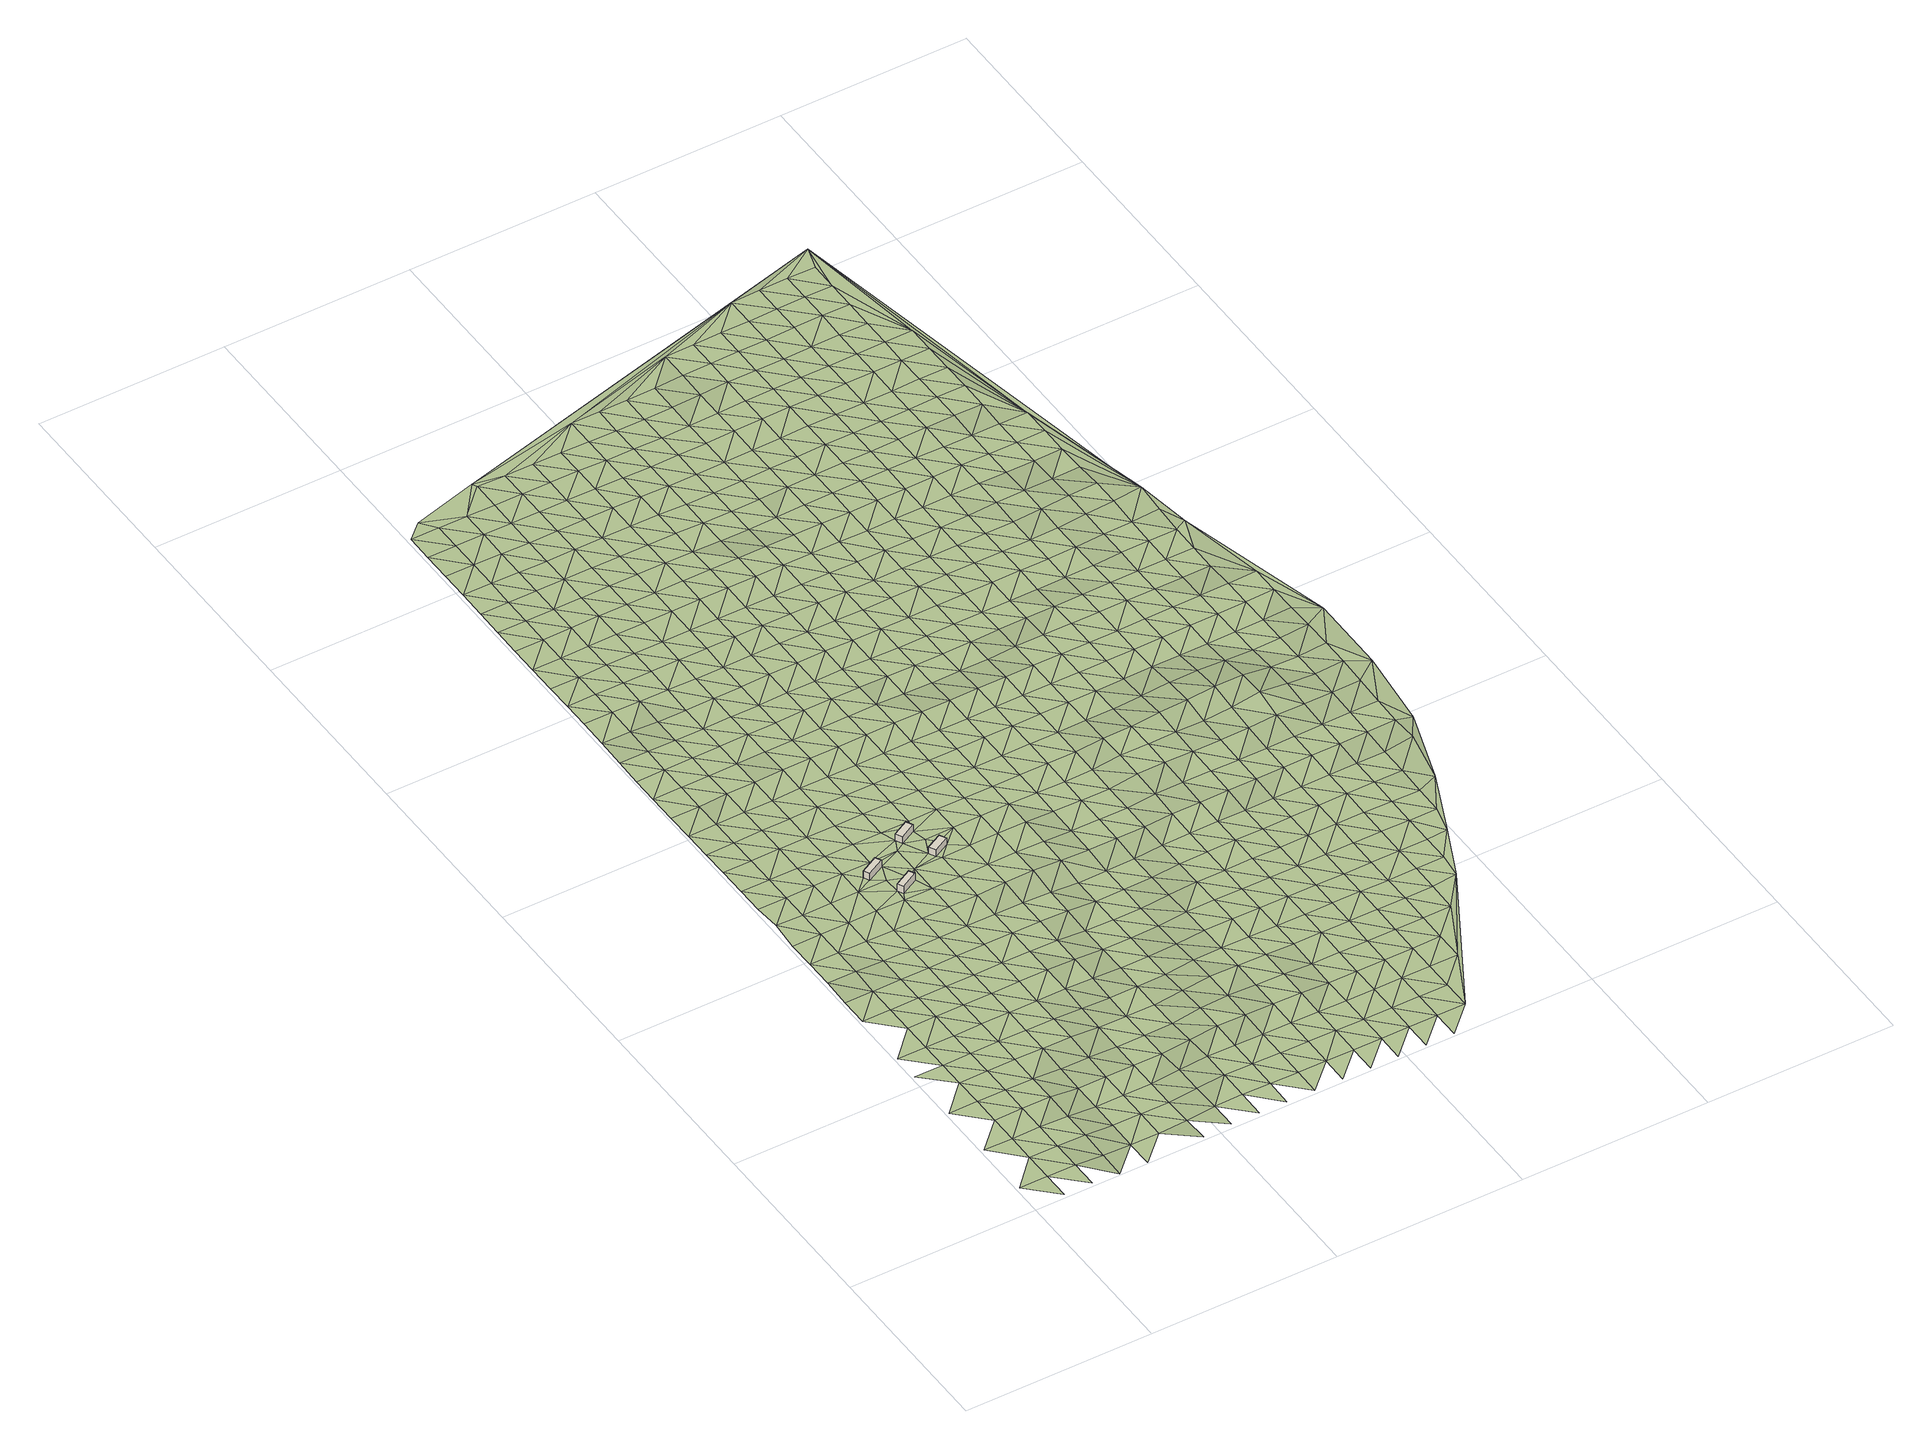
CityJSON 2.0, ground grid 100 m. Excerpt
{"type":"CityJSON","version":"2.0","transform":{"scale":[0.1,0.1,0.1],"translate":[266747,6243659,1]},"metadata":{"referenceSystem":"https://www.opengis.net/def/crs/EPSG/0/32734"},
"CityObjects":{
"building1":{"type":"Building","attributes":{"building":"transportation","building:levels":1,"amenity":"shelter","building_height":4.1,"roof_height":8.01,"ground_height":3.91,"plus_code":"4FRW3FJH+526"},"geometry":[{"type":"Solid","lod":"1","boundaries":[[[[0,1,2,3]],[[1,4,5,2]],[[4,6,7,5]],[[6,0,3,7]],[[3,2,5,7]],[[6,4,1,0]]]]}]},
"building2":{"type":"Building","attributes":{"building":"transportation","building:levels":1,"amenity":"shelter","building_height":4.1,"roof_height":7.97,"ground_height":3.87,"plus_code":"4FRW3FJH+424"},"geometry":[{"type":"Solid","lod":"1","boundaries":[[[[8,9,10,11]],[[9,12,13,10]],[[12,14,15,13]],[[14,8,11,15]],[[11,10,13,15]],[[14,12,9,8]]]]}]},
"building3":{"type":"Building","attributes":{"building":"transportation","building:levels":1,"amenity":"shelter","building_height":4.1,"roof_height":8.02,"ground_height":3.92,"plus_code":"4FRW3FJH+643"},"geometry":[{"type":"Solid","lod":"1","boundaries":[[[[16,17,18,19]],[[17,20,21,18]],[[20,22,23,21]],[[22,16,19,23]],[[19,18,21,23]],[[22,20,17,16]]]]}]},
"building4":{"type":"Building","attributes":{"building":"transportation","building:levels":1,"amenity":"shelter","building_height":4.1,"roof_height":7.88,"ground_height":3.78,"plus_code":"4FRW3FJH+44X"},"geometry":[{"type":"Solid","lod":"1","boundaries":[[[[24,25,26,27]],[[25,28,29,26]],[[28,30,31,29]],[[30,24,27,31]],[[27,26,29,31]],[[30,28,25,24]]]]}]},
"terrain1":{"type":"TINRelief","geometry":[{"type":"CompositeSurface","lod":"1","boundaries":[[[32,33,34]],[[32,34,35]],[[36,35,37]],[[38,36,37]],[[34,39,35]],[[34,40,39]],[[35,41,37]],[[38,42,43]],[[41,35,39]],[[43,42,44]],[[45,38,37]],[[37,41,46]],[[38,45,42]],[[45,37,46]],[[44,47,48]],[[41,39,49]],[[49,39,50]],[[44,42,51]],[[47,52,53]],[[54,46,41]],[[45,51,42]],[[53,52,55]],[[41,49,54]],[[56,47,44]],[[51,56,44]],[[45,46,57]],[[54,58,46]],[[49,50,59]],[[60,52,47]],[[61,62,63]],[[62,55,64]],[[57,51,45]],[[57,46,58]],[[56,60,47]],[[49,59,54]],[[65,61,63]],[[62,64,63]],[[52,66,55]],[[56,51,67]],[[60,68,52]],[[69,65,70]],[[58,54,71]],[[67,51,57]],[[66,64,55]],[[52,68,66]],[[63,70,65]],[[71,54,59]],[[72,60,56]],[[56,67,72]],[[69,73,74]],[[64,75,63]],[[57,58,76]],[[70,77,69]],[[58,71,78]],[[68,60,79]],[[80,59,81]],[[64,66,75]],[[76,67,57]],[[69,77,73]],[[76,58,78]],[[79,60,72]],[[74,73,82]],[[83,70,63]],[[84,66,68]],[[71,59,85]],[[83,63,75]],[[68,79,84]],[[86,77,70]],[[85,78,71]],[[72,67,87]],[[85,59,80]],[[67,76,88]],[[89,90,82]],[[73,91,82]],[[75,66,92]],[[83,86,70]],[[89,93,90]],[[87,79,72]],[[92,66,84]],[[87,67,88]],[[91,89,82]],[[73,77,94]],[[95,83,75]],[[76,78,96]],[[86,97,77]],[[78,85,98]],[[99,93,100]],[[95,75,92]],[[84,79,101]],[[73,94,91]],[[88,76,96]],[[100,93,89]],[[77,97,94]],[[96,78,98]],[[79,87,102]],[[85,80,103]],[[86,83,104]],[[92,84,101]],[[105,106,99]],[[80,107,103]],[[101,79,102]],[[83,95,104]],[[88,108,87]],[[99,100,105]],[[97,86,109]],[[89,91,110]],[[111,98,85]],[[108,88,96]],[[112,91,94]],[[113,106,114]],[[95,92,115]],[[104,109,86]],[[85,103,111]],[[110,100,89]],[[102,87,116]],[[114,106,105]],[[101,115,92]],[[112,110,91]],[[116,87,108]],[[97,117,94]],[[95,118,104]],[[119,96,98]],[[109,120,97]],[[111,121,98]],[[113,122,123]],[[102,124,101]],[[114,125,113]],[[115,118,95]],[[105,100,126]],[[96,119,108]],[[100,110,127]],[[97,120,117]],[[119,98,121]],[[124,102,116]],[[128,111,103]],[[129,123,122]],[[130,109,104]],[[131,112,94]],[[113,125,122]],[[115,101,132]],[[126,114,105]],[[126,100,127]],[[128,103,133]],[[130,104,118]],[[132,101,124]],[[131,94,117]],[[134,120,109]],[[110,112,135]],[[111,136,121]],[[116,108,137]],[[108,119,138]],[[125,114,139]],[[140,129,141]],[[118,115,142]],[[136,111,128]],[[130,134,109]],[[122,143,129]],[[127,110,135]],[[124,116,137]],[[139,114,126]],[[142,115,132]],[[135,112,131]],[[108,138,137]],[[144,140,141]],[[129,143,141]],[[117,120,145]],[[118,146,130]],[[119,121,147]],[[134,148,120]],[[121,136,149]],[[127,150,126]],[[122,125,151]],[[132,124,152]],[[139,153,125]],[[118,142,146]],[[154,144,155]],[[147,138,119]],[[150,127,135]],[[120,148,145]],[[147,121,149]],[[137,152,124]],[[131,117,8]],[[122,151,143]],[[156,134,130]],[[141,155,144]],[[125,153,151]],[[135,131,0]],[[157,139,126]],[[136,128,158]],[[128,159,160]],[[156,130,146]],[[117,145,8]],[[132,161,142]],[[0,131,162]],[[138,163,137]],[[157,126,150]],[[152,164,132]],[[154,165,166]],[[148,134,167]],[[141,143,168]],[[158,149,136]],[[155,169,154]],[[170,162,131]],[[128,160,158]],[[138,147,163]],[[131,8,170]],[[139,171,153]],[[146,142,161]],[[132,164,161]],[[167,134,156]],[[151,168,143]],[[165,172,166]],[[150,135,173]],[[135,0,173]],[[174,152,137]],[[154,169,165]],[[171,139,157]],[[8,145,9]],[[175,155,141]],[[148,176,145]],[[174,137,163]],[[147,149,177]],[[168,175,141]],[[148,167,176]],[[149,158,178]],[[170,179,162]],[[157,150,180]],[[153,181,151]],[[182,164,152]],[[156,146,183]],[[153,171,184]],[[161,185,146]],[[173,0,186]],[[9,145,187]],[[188,172,189]],[[190,169,155]],[[163,147,177]],[[170,8,191]],[[172,165,192]],[[173,180,150]],[[177,149,178]],[[174,182,152]],[[160,193,158]],[[181,168,151]],[[183,167,156]],[[175,190,155]],[[153,184,181]],[[187,145,176]],[[183,146,185]],[[189,194,188]],[[179,170,191]],[[172,192,189]],[[160,195,193]],[[196,9,187]],[[171,157,197]],[[161,164,198]],[[163,199,174]],[[182,200,164]],[[180,201,157]],[[202,165,169]],[[175,168,203]],[[204,178,158]],[[190,205,169]],[[199,163,177]],[[197,184,171]],[[176,167,206]],[[161,198,185]],[[173,186,207]],[[179,191,208]],[[164,200,198]],[[157,201,197]],[[167,183,209]],[[158,193,204]],[[203,168,181]],[[207,186,179]],[[210,194,211]],[[192,165,202]],[[191,196,208]],[[194,189,212]],[[169,205,202]],[[196,187,208]],[[213,190,175]],[[206,187,176]],[[16,180,173]],[[182,174,214]],[[209,206,167]],[[174,199,215]],[[179,208,207]],[[210,211,216]],[[183,185,217]],[[177,178,218]],[[194,212,211]],[[175,203,213]],[[204,219,178]],[[192,220,189]],[[221,201,180]],[[184,222,181]],[[182,214,200]],[[184,197,223]],[[217,185,198]],[[16,173,207]],[[174,215,214]],[[205,190,224]],[[208,187,225]],[[199,177,218]],[[202,220,192]],[[218,178,219]],[[216,226,227]],[[204,193,228]],[[222,203,181]],[[229,209,183]],[[224,190,213]],[[184,223,222]],[[221,180,16]],[[187,206,225]],[[212,189,230]],[[197,201,231]],[[216,211,226]],[[228,193,232]],[[217,229,183]],[[208,24,207]],[[202,205,233]],[[200,234,198]],[[199,235,215]],[[220,230,189]],[[231,201,221]],[[200,214,236]],[[227,237,238]],[[17,16,207]],[[205,224,233]],[[235,199,218]],[[208,225,239]],[[24,208,25]],[[17,207,24]],[[240,223,197]],[[213,203,241]],[[206,209,242]],[[217,198,234]],[[204,243,219]],[[208,239,25]],[[237,227,226]],[[200,236,234]],[[229,244,209]],[[204,228,245]],[[203,222,246]],[[211,212,247]],[[220,202,248]],[[215,249,214]],[[230,250,212]],[[240,197,231]],[[22,221,16]],[[241,224,213]],[[225,206,242]],[[248,202,233]],[[242,209,244]],[[241,203,246]],[[204,245,243]],[[215,235,249]],[[238,251,252]],[[211,247,226]],[[218,219,253]],[[17,24,254]],[[238,237,255]],[[212,250,247]],[[256,230,220]],[[231,221,257]],[[223,258,222]],[[228,232,259]],[[214,260,236]],[[261,229,217]],[[262,223,240]],[[217,234,263]],[[20,17,254]],[[251,264,252]],[[265,239,225]],[[235,218,253]],[[238,255,251]],[[221,22,257]],[[220,248,256]],[[28,25,239]],[[253,219,243]],[[260,214,249]],[[237,226,266]],[[254,24,267]],[[233,224,268]],[[245,228,259]],[[229,261,244]],[[246,222,258]],[[224,241,269]],[[223,262,258]],[[265,225,242]],[[217,263,261]],[[250,230,270]],[[234,236,271]],[[240,231,272]],[[266,226,247]],[[22,20,257]],[[264,273,274]],[[268,248,233]],[[235,275,249]],[[270,230,256]],[[268,224,269]],[[257,272,231]],[[236,260,271]],[[255,237,276]],[[28,239,277]],[[246,278,241]],[[243,245,279]],[[273,264,251]],[[275,235,253]],[[239,265,277]],[[262,240,280]],[[281,242,244]],[[263,234,282]],[[20,254,283]],[[276,237,266]],[[244,261,284]],[[245,259,279]],[[278,246,258]],[[254,267,283]],[[247,250,285]],[[260,249,286]],[[270,287,250]],[[272,280,240]],[[271,282,234]],[[283,267,28]],[[256,248,288]],[[269,241,289]],[[242,281,265]],[[257,20,290]],[[273,291,274]],[[248,268,292]],[[293,274,291]],[[281,244,284]],[[286,249,275]],[[251,255,294]],[[247,285,266]],[[253,243,295]],[[255,276,296]],[[250,287,285]],[[283,28,277]],[[289,241,278]],[[243,279,297]],[[288,270,256]],[[272,257,290]],[[258,262,298]],[[299,259,300]],[[260,301,271]],[[261,263,302]],[[288,248,292]],[[262,280,303]],[[282,304,263]],[[290,20,283]],[[269,305,268]],[[275,253,295]],[[255,296,294]],[[295,243,297]],[[301,260,286]],[[306,273,251]],[[258,298,278]],[[302,284,261]],[[307,277,265]],[[305,269,289]],[[262,303,298]],[[265,281,308]],[[263,304,302]],[[287,270,309]],[[310,276,266]],[[282,271,311]],[[280,272,312]],[[279,259,313]],[[266,285,314]],[[273,306,291]],[[292,268,315]],[[309,270,288]],[[306,251,294]],[[312,272,290]],[[311,271,301]],[[265,308,307]],[[296,276,310]],[[293,291,316]],[[283,277,317]],[[313,297,279]],[[318,286,275]],[[266,314,310]],[[315,268,305]],[[313,259,299]],[[295,319,275]],[[287,320,285]],[[303,280,321]],[[322,289,278]],[[281,284,323]],[[304,282,324]],[[284,302,325]],[[278,298,326]],[[292,327,288]],[[290,283,317]],[[301,286,318]],[[287,309,320]],[[321,280,312]],[[324,282,311]],[[317,277,307]],[[275,319,318]],[[294,296,328]],[[289,322,305]],[[323,308,281]],[[316,291,306]],[[292,315,327]],[[323,284,325]],[[278,326,322]],[[285,329,314]],[[304,330,302]],[[331,295,297]],[[296,310,328]],[[297,313,332]],[[309,288,333]],[[312,290,334]],[[303,335,298]],[[336,299,337]],[[311,301,338]],[[329,285,320]],[[303,321,339]],[[330,304,324]],[[294,340,306]],[[295,331,319]],[[333,288,327]],[[317,334,290]],[[331,297,332]],[[318,338,301]],[[314,341,310]],[[342,315,305]],[[313,299,336]],[[335,326,298]],[[325,302,343]],[[344,307,308]],[[340,294,328]],[[305,322,345]],[[303,339,335]],[[308,323,346]],[[316,347,293]],[[348,324,311]],[[321,312,349]],[[314,329,341]],[[343,302,330]],[[320,309,350]],[[351,316,306]],[[315,342,327]],[[319,352,318]],[[309,333,353]],[[305,345,342]],[[312,334,349]],[[348,311,338]],[[308,346,344]],[[325,354,323]],[[355,317,307]],[[356,332,313]],[[351,306,340]],[[319,331,352]],[[328,310,357]],[[329,320,350]],[[339,321,358]],[[322,326,359]],[[330,324,360]],[[350,309,353]],[[310,341,361]],[[354,325,343]],[[313,336,356]],[[326,335,362]],[[317,355,334]],[[338,318,363]],[[349,358,321]],[[360,324,348]],[[355,307,344]],[[340,328,357]],[[333,327,364]],[[359,345,322]],[[346,323,365]],[[357,310,361]],[[366,316,351]],[[327,342,367]],[[326,362,359]],[[363,318,352]],[[329,368,341]],[[369,343,330]],[[331,332,370]],[[365,323,354]],[[356,371,332]],[[353,333,364]],[[372,349,334]],[[339,373,335]],[[336,374,375]],[[376,316,366]],[[350,368,329]],[[327,367,364]],[[358,377,339]],[[330,360,369]],[[351,340,378]],[[348,338,379]],[[347,316,376]],[[331,370,352]],[[346,380,344]],[[355,372,334]],[[370,332,371]],[[363,381,338]],[[361,341,382]],[[342,345,383]],[[375,356,336]],[[362,335,373]],[[354,343,384]],[[357,378,340]],[[345,359,385]],[[339,377,373]],[[346,365,380]],[[379,360,348]],[[386,358,349]],[[368,382,341]],[[379,338,381]],[[384,343,369]],[[387,350,353]],[[383,367,342]],[[388,363,352]],[[344,389,355]],[[364,390,353]],[[345,385,383]],[[372,386,349]],[[361,391,357]],[[366,351,392]],[[362,393,359]],[[378,394,351]],[[388,352,370]],[[389,344,380]],[[350,387,368]],[[395,377,358]],[[365,354,396]],[[371,356,397]],[[387,353,390]],[[382,391,361]],[[384,398,354]],[[356,375,399]],[[373,393,362]],[[392,376,366]],[[400,372,355]],[[369,360,401]],[[363,402,381]],[[351,394,392]],[[360,379,403]],[[386,395,358]],[[378,357,404]],[[405,364,367]],[[385,359,406]],[[380,365,396]],[[367,383,407]],[[396,354,398]],[[400,355,389]],[[356,399,397]],[[402,363,388]],[[376,408,347]],[[401,384,369]],[[409,370,371]],[[391,404,357]],[[393,406,359]],[[401,360,403]],[[364,405,390]],[[382,368,410]],[[372,411,386]],[[373,377,412]],[[375,413,414]],[[368,387,415]],[[367,407,405]],[[395,416,377]],[[394,378,417]],[[379,381,418]],[[370,409,388]],[[376,392,408]],[[411,372,400]],[[409,371,397]],[[381,402,419]],[[391,382,410]],[[383,385,420]],[[399,375,414]],[[373,412,393]],[[398,384,421]],[[389,380,422]],[[404,417,378]],[[368,415,410]],[[406,423,385]],[[377,416,412]],[[396,424,380]],[[403,379,418]],[[418,381,419]],[[421,384,401]],[[387,390,425]],[[407,383,420]],[[394,426,392]],[[427,395,386]],[[389,422,400]],[[390,405,428]],[[385,423,420]],[[386,411,429]],[[380,424,422]],[[404,391,430]],[[402,388,431]],[[417,426,394]],[[388,409,432]],[[425,415,387]],[[395,427,416]],[[433,406,393]],[[434,396,398]],[[403,435,401]],[[397,399,436]],[[425,390,428]],[[410,430,391]],[[386,429,427]],[[421,437,398]],[[414,438,399]],[[393,412,439]],[[408,392,440]],[[407,441,405]],[[431,419,402]],[[435,403,418]],[[388,432,431]],[[411,400,442]],[[406,433,423]],[[396,434,424]],[[426,440,392]],[[441,407,420]],[[434,398,437]],[[400,422,443]],[[393,439,433]],[[399,438,436]],[[417,404,444]],[[415,445,410]],[[446,421,401]],[[409,397,447]],[[430,448,404]],[[428,405,449]],[[442,429,411]],[[416,450,412]],[[451,414,452]],[[415,425,445]],[[400,443,442]],[[416,427,453]],[[446,401,435]],[[417,444,426]],[[418,419,454]],[[424,455,422]],[[447,432,409]],[[440,456,408]],[[404,448,444]],[[449,405,441]],[[447,397,436]],[[419,431,457]],[[458,430,410]],[[459,420,423]],[[414,451,438]],[[421,460,437]],[[450,439,412]],[[423,433,461]],[[416,453,450]],[[424,434,455]],[[435,418,454]],[[347,408,462]],[[458,410,445]],[[454,419,457]],[[460,421,446]],[[425,428,463]],[[420,459,441]],[[427,429,464]],[[422,465,443]],[[432,466,431]],[[428,449,467]],[[423,461,459]],[[429,442,468]],[[469,448,430]],[[470,440,426]],[[471,436,438]],[[426,444,472]],[[432,447,466]],[[465,422,455]],[[445,425,463]],[[464,453,427]],[[434,437,473]],[[433,439,474]],[[446,435,475]],[[463,428,467]],[[458,469,430]],[[429,468,464]],[[437,460,476]],[[438,451,471]],[[439,450,477]],[[440,470,456]],[[478,457,431]],[[426,472,470]],[[454,475,435]],[[449,441,479]],[[442,443,480]],[[474,461,433]],[[434,473,455]],[[441,459,481]],[[473,437,476]],[[443,465,482]],[[439,477,474]],[[466,478,431]],[[448,483,444]],[[445,484,458]],[[447,436,485]],[[469,486,448]],[[471,487,436]],[[456,462,408]],[[467,449,479]],[[468,442,480]],[[450,453,488]],[[457,489,454]],[[460,446,490]],[[484,445,463]],[[441,481,479]],[[443,482,480]],[[453,464,491]],[[475,492,446]],[[483,472,444]],[[465,455,493]],[[466,447,485]],[[456,470,494]],[[448,486,483]],[[485,436,487]],[[478,489,457]],[[459,461,495]],[[477,450,488]],[[490,476,460]],[[461,474,496]],[[453,491,488]],[[493,455,473]],[[446,492,490]],[[469,458,497]],[[498,475,454]],[[468,499,464]],[[458,484,500]],[[463,467,501]],[[495,481,459]],[[502,471,451]],[[482,465,503]],[[466,504,478]],[[479,505,467]],[[461,496,495]],[[480,499,468]],[[489,498,454]],[[469,497,486]],[[470,472,506]],[[477,507,474]],[[458,500,497]],[[472,483,508]],[[504,466,485]],[[503,465,493]],[[484,463,501]],[[491,464,509]],[[510,473,476]],[[511,492,475]],[[471,502,487]],[[501,467,505]],[[476,490,512]],[[507,477,488]],[[456,494,462]],[[506,494,470]],[[472,508,506]],[[499,509,464]],[[498,511,475]],[[513,479,481]],[[514,480,482]],[[496,474,515]],[[473,510,493]],[[489,478,516]],[[481,495,517]],[[510,476,512]],[[482,503,518]],[[478,504,519]],[[483,486,520]],[[484,521,500]],[[490,492,522]],[[485,487,523]],[[486,497,524]],[[515,474,507]],[[479,513,505]],[[480,514,499]],[[491,525,488]],[[498,489,516]],[[521,484,501]],[[481,517,513]],[[482,518,514]],[[509,526,491]],[[511,522,492]],[[478,519,516]],[[508,483,520]],[[496,527,495]],[[504,485,523]],[[494,506,528]],[[486,524,520]],[[523,487,502]],[[500,529,497]],[[507,488,525]],[[530,512,490]],[[503,493,531]],[[527,496,515]],[[491,526,525]],[[493,510,532]],[[501,505,533]],[[511,498,534]],[[494,528,462]],[[500,521,529]],[[522,530,490]],[[508,535,506]],[[517,495,536]],[[537,509,499]],[[518,503,531]],[[504,538,519]],[[505,513,533]],[[499,514,539]],[[516,534,498]],[[493,532,531]],[[497,540,524]],[[536,495,527]],[[535,508,520]],[[538,504,523]],[[541,521,501]],[[509,537,526]],[[515,507,542]],[[510,512,543]],[[540,497,529]],[[499,539,537]],[[530,544,512]],[[525,545,507]],[[528,506,546]],[[517,547,513]],[[522,511,548]],[[516,519,549]],[[533,541,501]],[[534,550,511]],[[451,551,502]],[[520,524,552]],[[514,518,553]],[[527,515,542]],[[543,532,510]],[[546,506,535]],[[547,517,536]],[[512,544,543]],[[507,545,542]],[[531,554,518]],[[538,549,519]],[[529,521,555]],[[522,548,530]],[[524,540,552]],[[511,550,548]],[[462,528,556]],[[557,533,513]],[[553,539,514]],[[525,526,558]],[[559,534,516]],[[523,502,560]],[[541,555,521]],[[518,554,553]],[[526,537,561]],[[535,520,562]],[[536,527,563]],[[556,528,546]],[[513,547,557]],[[549,559,516]],[[564,540,529]],[[525,558,545]],[[565,544,530]],[[538,523,560]],[[566,531,532]],[[552,562,520]],[[542,563,527]],[[526,561,558]],[[532,543,567]],[[533,568,541]],[[569,550,534]],[[555,564,529]],[[565,530,548]],[[546,535,570]],[[537,539,571]],[[560,549,538]],[[531,566,554]],[[568,533,557]],[[462,556,572]],[[559,569,534]],[[539,553,573]],[[532,567,566]],[[552,540,574]],[[547,536,575]],[[542,545,576]],[[563,577,536]],[[562,570,535]],[[571,561,537]],[[543,544,578]],[[564,574,540]],[[539,573,571]],[[544,565,579]],[[558,576,545]],[[556,546,580]],[[555,541,581]],[[547,575,557]],[[553,554,582]],[[583,548,550]],[[559,549,584]],[[541,568,585]],[[536,577,575]],[[569,586,550]],[[587,562,552]],[[588,563,542]],[[567,543,578]],[[546,570,580]],[[578,544,579]],[[554,566,582]],[[584,549,560]],[[560,502,551]],[[555,581,564]],[[574,587,552]],[[541,585,581]],[[576,588,542]],[[347,462,589]],[[550,586,583]],[[572,556,590]],[[591,573,553]],[[558,561,592]],[[565,548,593]],[[561,571,594]],[[568,557,595]],[[596,577,563]],[[597,570,562]],[[569,559,598]],[[567,599,566]],[[580,590,556]],[[557,575,600]],[[582,591,553]],[[584,601,559]],[[592,576,558]],[[579,565,593]],[[587,597,562]],[[588,596,563]],[[561,594,592]],[[599,567,578]],[[593,548,583]],[[595,585,568]],[[574,564,602]],[[569,598,586]],[[571,573,603]],[[557,600,595]],[[564,581,604]],[[559,601,598]],[[577,605,575]],[[580,570,606]],[[582,566,607]],[[590,608,572]],[[591,603,573]],[[587,574,602]],[[551,584,560]],[[564,604,602]],[[577,596,605]],[[597,606,570]],[[607,566,599]],[[609,594,571]],[[610,588,576]],[[611,578,579]],[[612,583,586]],[[462,572,613]],[[593,614,579]],[[576,592,615]],[[616,590,580]],[[585,617,581]],[[584,551,601]],[[575,618,600]],[[585,595,619]],[[603,609,571]],[[612,586,598]],[[597,587,620]],[[591,582,621]],[[588,610,596]],[[578,611,599]],[[606,616,580]],[[618,575,605]],[[611,579,614]],[[582,607,622]],[[576,615,610]],[[617,604,581]],[[623,592,594]],[[602,620,587]],[[585,619,617]],[[595,600,624]],[[625,608,590]],[[591,621,603]],[[601,626,598]],[[627,593,583]],[[582,622,621]],[[594,609,623]],[[583,612,628]],[[601,551,626]],[[616,625,590]],[[624,600,618]],[[604,629,602]],[[605,596,630]],[[606,597,631]],[[593,627,614]],[[615,592,632]],[[607,599,633]],[[620,634,597]],[[596,610,635]],[[599,611,636]],[[627,583,628]],[[637,619,595]],[[572,608,613]],[[604,617,629]],[[623,632,592]],[[606,631,616]],[[618,605,630]],[[603,638,609]],[[612,598,639]],[[622,607,633]],[[624,637,595]],[[625,640,608]],[[597,634,631]],[[630,596,635]],[[626,641,598]],[[603,621,642]],[[599,636,633]],[[643,620,602]],[[611,614,644]],[[610,615,645]],[[628,612,639]],[[643,602,629]],[[639,598,641]],[[603,642,638]],[[614,627,646]],[[632,647,615]],[[619,648,617]],[[618,649,624]],[[623,609,650]],[[637,651,619]],[[652,625,616]],[[653,634,620]],[[622,654,621]],[[645,635,610]],[[655,626,551]],[[644,636,611]],[[616,631,656]],[[649,618,630]],[[614,646,644]],[[633,657,622]],[[615,647,645]],[[629,617,648]],[[632,623,650]],[[628,658,627]],[[643,653,620]],[[619,651,648]],[[650,609,638]],[[640,613,608]],[[625,652,640]],[[654,642,621]],[[626,655,641]],[[616,656,652]],[[622,657,654]],[[658,628,639]],[[637,624,659]],[[624,649,660]],[[629,661,643]],[[630,635,662]],[[634,663,631]],[[647,632,664]],[[665,646,627]],[[666,633,636]],[[639,641,655]],[[653,667,634]],[[635,645,668]],[[636,644,669]],[[637,659,651]],[[638,642,670]],[[624,660,659]],[[661,629,648]],[[664,632,650]],[[665,627,658]],[[663,656,631]],[[649,630,662]],[[633,666,657]],[[640,652,671]],[[634,667,663]],[[662,635,668]],[[670,642,654]],[[636,669,666]],[[647,672,645]],[[653,643,673]],[[644,646,674]],[[658,639,675]],[[671,613,640]],[[643,661,676]],[[665,677,646]],[[672,647,664]],[[639,655,675]],[[651,678,648]],[[649,679,660]],[[680,650,638]],[[651,659,681]],[[638,670,682]],[[652,656,683]],[[653,673,667]],[[654,657,684]],[[668,645,685]],[[669,644,674]],[[613,589,462]],[[643,676,673]],[[656,663,686]],[[679,649,662]],[[674,646,677]],[[657,666,687]],[[661,648,678]],[[650,680,664]],[[665,658,688]],[[651,681,678]],[[680,638,682]],[[685,645,672]],[[683,671,652]],[[660,689,659]],[[656,686,683]],[[657,687,684]],[[675,688,658]],[[668,690,662]],[[670,654,691]],[[669,692,666]],[[660,679,689]],[[661,693,676]],[[663,667,694]],[[677,665,695]],[[667,673,696]],[[690,668,685]],[[692,669,674]],[[659,697,681]],[[613,671,698]],[[691,682,670]],[[672,664,699]],[[693,661,678]],[[691,654,684]],[[700,675,655]],[[664,680,701]],[[665,688,695]],[[686,663,694]],[[679,662,702]],[[687,666,703]],[[697,659,689]],[[698,671,683]],[[667,696,694]],[[676,704,673]],[[685,672,699]],[[702,662,690]],[[664,701,699]],[[703,666,692]],[[705,674,677]],[[675,700,688]],[[676,693,704]],[[677,695,706]],[[589,707,347]],[[686,708,683]],[[678,681,709]],[[679,710,689]],[[680,682,711]],[[698,712,613]],[[681,697,713]],[[682,691,714]],[[673,715,696]],[[716,684,687]],[[690,685,717]],[[674,705,692]],[[695,688,700]],[[708,686,694]],[[679,702,710]],[[677,706,705]],[[687,703,718]],[[693,678,709]],[[711,701,680]],[[715,673,704]],[[681,713,709]],[[711,682,714]],[[699,717,685]],[[719,698,683]],[[697,689,720]],[[684,716,691]],[[687,718,716]],[[694,696,721]],[[719,683,708]],[[720,689,710]],[[693,722,704]],[[702,690,723]],[[701,724,699]],[[703,692,725]],[[696,715,721]],[[717,726,690]],[[692,705,727]],[[697,728,713]],[[698,729,712]],[[714,691,730]],[[731,706,695]],[[722,693,709]],[[701,711,724]],[[695,700,731]],[[708,694,732]],[[702,723,710]],[[718,703,725]],[[697,720,728]],[[698,719,729]],[[690,726,723]],[[716,730,691]],[[692,727,725]],[[715,704,733]],[[734,717,699]],[[721,732,694]],[[613,712,589]],[[705,706,735]],[[733,704,722]],[[734,699,724]],[[719,708,736]],[[709,713,737]],[[718,738,716]],[[711,714,739]],[[712,729,740]],[[713,728,741]],[[730,742,714]],[[715,743,721]],[[720,710,744]],[[745,726,717]],[[735,727,705]],[[732,736,708]],[[710,723,746]],[[735,706,731]],[[725,738,718]],[[709,737,722]],[[724,711,739]],[[743,715,733]],[[713,741,737]],[[739,714,742]],[[734,745,717]],[[719,747,729]],[[728,720,744]],[[730,716,748]],[[710,746,744]],[[749,731,700]],[[726,750,723]],[[732,721,751]],[[719,736,747]],[[748,716,738]],[[752,734,724]],[[753,725,727]],[[751,721,743]],[[726,745,750]],[[727,735,754]],[[712,740,589]],[[728,755,741]],[[729,756,740]],[[733,722,757]],[[758,742,730]],[[722,737,759]],[[752,724,739]],[[723,760,746]],[[736,732,761]],[[755,728,744]],[[756,729,747]],[[749,735,731]],[[730,748,758]],[[727,754,753]],[[743,733,757]],[[738,725,762]],[[734,763,745]],[[722,759,757]],[[760,723,750]],[[761,732,751]],[[737,741,764]],[[735,749,754]],[[763,734,752]],[[736,765,747]],[[744,746,766]],[[762,748,738]],[[767,739,742]],[[764,741,755]],[[740,756,768]],[[742,758,769]],[[762,725,753]],[[751,743,770]],[[736,761,765]],[[766,746,760]],[[737,771,759]],[[750,745,772]],[[739,767,752]],[[768,589,740]],[[757,770,743]],[[767,742,769]],[[745,763,773]],[[774,755,744]],[[756,747,775]],[[771,737,764]],[[760,750,772]],[[758,748,776]],[[775,747,765]],[[766,774,744]],[[772,745,773]],[[748,762,777]],[[749,778,754]],[[778,753,754]],[[757,759,779]],[[751,780,761]],[[770,781,751]],[[768,756,782]],[[769,758,776]],[[763,752,783]],[[771,779,759]],[[776,748,777]],[[752,767,784]],[[762,753,778]],[[764,755,785]],[[765,761,780]],[[760,786,766]],[[774,787,755]],[[782,756,775]],[[751,781,780]],[[788,770,757]],[[783,773,763]],[[786,760,772]],[[752,784,783]],[[762,778,777]],[[589,768,789]],[[771,764,785]],[[785,755,787]],[[779,788,757]],[[775,765,790]],[[791,774,766]],[[767,769,792]],[[789,768,782]],[[776,793,769]],[[794,781,770]],[[780,790,765]],[[791,766,786]],[[771,795,779]],[[772,773,796]],[[792,784,767]],[[788,794,770]],[[792,769,793]],[[773,783,797]],[[787,774,798]],[[789,799,589]],[[795,771,785]],[[800,776,777]],[[778,800,777]],[[782,775,801]],[[786,772,796]],[[790,802,775]],[[798,774,791]],[[796,773,797]],[[780,781,803]],[[784,804,783]],[[794,805,781]],[[776,800,793]],[[801,789,782]],[[806,788,779]],[[775,802,801]],[[779,795,807]],[[784,792,804]],[[785,787,808]],[[790,780,803]],[[797,783,804]],[[798,809,787]],[[781,805,803]],[[793,800,792]],[[794,788,806]],[[791,786,810]],[[779,807,806]],[[796,811,786]],[[799,789,812]],[[795,785,808]],[[808,787,809]],[[804,792,800]],[[802,790,813]],[[810,798,791]],[[812,789,801]],[[814,796,797]],[[810,786,811]],[[804,814,797]],[[805,794,815]],[[813,790,803]],[[804,800,814]],[[795,816,807]],[[798,810,809]],[[796,814,811]],[[806,815,794]],[[589,799,707]],[[802,817,801]],[[812,818,799]],[[816,795,808]],[[809,810,808]],[[819,803,805]],[[817,802,813]],[[811,814,810]],[[807,820,806]],[[805,815,819]],[[812,801,821]],[[816,808,810]],[[807,816,820]],[[806,820,815]],[[814,820,810]],[[813,803,822]],[[821,801,817]],[[816,810,820]],[[819,822,803]],[[818,812,823]],[[815,820,819]],[[818,707,799]],[[817,813,824]],[[823,812,821]],[[822,819,820]],[[822,824,813]],[[817,824,821]],[[820,814,707]],[[824,822,820]],[[823,825,818]],[[823,821,824]],[[825,707,818]],[[824,820,707]],[[824,707,823]],[[823,707,825]]]}]}
},
"vertices":[
[529,2332,28],[545,2301,28],[545,2301,70],[529,2332,70],[639,2351,28],[639,2351,70],[622,2381,28],[622,2381,70],
[612,2174,26],[628,2143,26],[628,2143,70],[612,2174,70],[721,2193,26],[721,2193,70],[705,2223,26],[705,2223,70],
[787,2471,29],[806,2435,29],[806,2435,70],[787,2471,70],[891,2480,29],[891,2480,70],[872,2516,29],[872,2516,70],
[869,2314,28],[889,2278,28],[889,2278,69],[869,2314,69],[973,2323,28],[973,2323,69],[954,2358,28],[954,2358,69],
[8,150,23],[158,5,21],[158,150,22],[158,305,22],[8,455,23],[158,455,22],[158,605,22],[308,150,21],[308,5,20],[308,305,21],[158,755,23],[8,755,22],[158,910,21],[308,605,22],[308,455,22],[158,1055,18],[8,1055,19],[458,150,10],[458,5,5],[308,755,22],[158,1200,19],[8,1200,18],[458,305,17],[158,1355,18],[308,910,22],[458,605,22],[458,455,17],[608,150,3],[308,1055,20],[8,1655,19],[8,1505,19],[158,1655,19],[158,1505,19],[8,1805,28],[308,1355,20],[458,755,21],[308,1200,19],[8,1955,27],[158,1805,28],[608,305,3],[458,910,21],[158,2105,27],[8,2105,25],[308,1505,20],[608,605,4],[158,1955,28],[608,455,3],[458,1055,22],[758,150,3],[608,5,4],[21,2269,24],[308,1655,20],[458,1200,22],[758,305,3],[308,1805,20],[608,910,18],[608,755,11],[158,2405,24],[8,2405,23],[158,2260,25],[458,1355,21],[8,2550,26],[308,2105,28],[458,1505,20],[758,605,4],[308,1955,25],[758,455,3],[8,2705,23],[158,2550,26],[608,1200,21],[608,1055,20],[909,150,9],[458,1655,21],[158,2705,24],[8,2855,18],[909,5,18],[758,755,11],[458,1805,21],[308,2405,26],[909,305,3],[308,2260,28],[8,3005,18],[158,2855,21],[608,1355,21],[758,910,18],[458,2105,28],[608,1505,21],[909,605,3],[458,1955,24],[909,455,3],[158,3155,16],[8,3155,15],[758,1055,20],[158,3005,21],[308,2705,25],[308,2550,25],[1059,150,26],[8,3310,15],[608,1655,22],[458,2260,28],[758,1200,21],[1059,5,27],[608,1805,22],[458,2405,28],[1059,305,18],[909,910,5],[909,755,4],[308,2855,26],[8,3455,12],[158,3455,14],[758,1355,21],[158,3310,16],[8,3600,18],[608,2105,26],[758,1505,21],[1059,605,3],[608,1955,25],[1059,455,18],[458,2550,26],[308,3155,22],[909,1055,13],[308,3005,22],[8,3750,26],[158,3600,17],[758,1655,22],[458,2705,25],[1209,305,29],[1209,5,25],[1209,150,28],[909,1355,21],[545,2301,29],[1059,755,2],[909,1200,21],[158,3905,27],[8,3905,27],[758,1805,22],[308,3310,17],[158,3750,25],[608,2260,29],[458,2855,26],[8,4050,25],[608,2405,29],[1059,910,2],[308,3455,16],[758,1955,25],[1209,605,17],[1209,455,29],[639,2351,29],[608,2550,28],[458,3155,24],[1059,1055,7],[909,1655,21],[458,3005,24],[909,1505,21],[622,2381,29],[758,2105,26],[8,4195,22],[158,4195,22],[308,3600,14],[705,2223,29],[158,4050,26],[1359,150,23],[8,4350,22],[1359,5,20],[721,2193,29],[608,2855,28],[1059,1355,14],[1209,755,7],[1059,1200,16],[608,2705,27],[308,3905,24],[458,3310,18],[1359,305,27],[308,3750,16],[909,1955,26],[758,2405,29],[758,2260,29],[909,1805,21],[8,4500,23],[158,4500,22],[158,4350,22],[458,3455,17],[1209,1055,6],[1209,910,3],[8,4650,25],[1059,1505,18],[1359,605,33],[1359,455,27],[308,4050,27],[758,2550,28],[608,3155,28],[608,3005,28],[458,3600,16],[909,2105,28],[158,4650,23],[8,4800,26],[1509,150,21],[1059,1655,22],[308,4195,27],[758,2705,27],[1509,5,19],[458,3750,16],[1209,1355,5],[1359,755,30],[1209,1200,9],[158,4800,25],[8,4950,27],[909,2260,28],[758,2855,28],[608,3455,20],[1059,1955,32],[1509,455,23],[1059,1805,22],[1509,305,23],[608,3310,22],[308,4500,25],[458,3905,22],[1359,910,19],[308,4350,25],[158,5100,27],[8,5100,27],[1509,605,29],[909,2405,29],[158,4950,27],[458,4050,27],[909,2550,29],[758,3155,28],[1660,150,20],[1359,1055,9],[1209,1655,16],[758,3005,28],[1209,1505,6],[8,5255,27],[1059,2105,29],[308,4650,24],[954,2358,29],[608,3750,18],[608,3600,18],[458,4195,27],[1359,1200,10],[909,2705,28],[158,5255,27],[8,5400,27],[1509,755,36],[308,4800,23],[1059,2260,29],[758,3310,22],[1660,305,21],[909,2855,28],[1209,1955,35],[1359,1355,4],[1059,2405,30],[1209,1805,16],[458,4500,26],[1509,910,35],[458,4350,26],[608,4050,25],[758,3455,20],[1059,2550,30],[158,5400,27],[608,3905,20],[96,5480,27],[308,5100,24],[1660,605,25],[308,4950,23],[1660,455,21],[909,3155,29],[1810,150,18],[1660,5,18],[1509,1055,26],[1359,1655,3],[909,3005,29],[1359,1505,3],[758,3600,18],[308,5255,26],[1209,2260,32],[1209,2105,34],[608,4195,28],[458,4800,24],[1509,1200,16],[1059,2705,30],[1810,305,19],[458,4650,25],[758,3750,18],[308,5400,28],[1209,2405,30],[1660,910,31],[1660,755,28],[608,4350,27],[1059,2855,29],[909,3455,23],[1359,1955,25],[1509,1355,7],[1359,1805,3],[909,3310,24],[758,3905,20],[458,4950,22],[608,4500,27],[1509,1505,3],[1810,605,22],[1810,455,19],[758,4050,25],[1209,2550,30],[1059,3155,29],[1960,150,15],[1810,5,17],[1660,1055,28],[1059,3005,29],[458,5100,21],[608,4650,27],[909,3750,22],[1509,1655,4],[1359,2260,33],[909,3600,21],[1359,2105,31],[444,5575,26],[1660,1200,25],[1209,2705,30],[758,4350,27],[458,5255,22],[1810,755,24],[758,4195,28],[1509,1805,4],[1359,2405,32],[1960,305,15],[608,4950,24],[1209,2855,31],[1059,3455,25],[1660,1355,22],[608,4800,24],[1059,3310,26],[1810,910,26],[909,4050,24],[1509,1955,20],[458,5400,25],[909,3905,22],[758,4500,27],[1660,1505,14],[1960,605,11],[1960,455,15],[1359,2550,30],[1209,3155,32],[1960,5,14],[2110,150,15],[458,5550,26],[1209,3005,32],[608,5100,23],[1810,1200,25],[1509,2105,22],[1810,1055,26],[758,4650,27],[1059,3750,23],[1660,1655,8],[1059,3600,23],[1359,2705,30],[909,4350,27],[1960,755,14],[1509,2260,25],[909,4195,27],[758,4800,24],[608,5400,22],[1209,3310,28],[608,5255,23],[1359,2855,31],[1660,1955,19],[2110,455,15],[1660,1805,8],[2110,305,15],[1509,2405,29],[1810,1505,23],[1960,910,20],[1810,1355,25],[758,4950,24],[1059,4050,24],[1209,3455,25],[1059,3905,25],[608,5550,21],[2110,605,11],[909,4650,25],[1509,2550,30],[1359,3155,31],[2110,5,14],[2260,150,14],[909,4500,27],[1359,3005,31],[758,5100,23],[1960,1200,23],[1960,1055,22],[1209,3750,23],[1810,1655,19],[1660,2260,22],[1209,3600,23],[1660,2105,21],[1059,4350,27],[758,5255,23],[1509,2855,30],[1059,4195,26],[1509,2705,30],[909,4800,23],[2110,910,20],[2110,755,14],[1359,3455,19],[1810,1955,19],[1960,1355,22],[2260,455,14],[1810,1805,19],[2260,305,14],[1359,3310,24],[758,5400,22],[1209,3905,25],[1660,2550,29],[1660,2405,25],[909,5100,23],[1059,4500,27],[1960,1505,23],[2260,605,12],[909,4950,23],[1209,4050,23],[1509,3155,30],[2411,150,14],[2260,5,14],[1509,3005,30],[2110,1200,23],[1810,2105,21],[758,5550,21],[2110,1055,22],[1059,4650,22],[1359,3750,18],[1960,1655,23],[1359,3600,17],[1059,5700,15],[1209,4350,28],[1660,2855,29],[1810,2260,22],[2260,755,15],[1209,4195,25],[1660,2705,30],[1059,4800,21],[909,5400,21],[2411,305,13],[909,5255,22],[1960,1955,28],[1509,3455,17],[2110,1355,22],[1960,1805,23],[1509,3310,20],[2260,910,19],[1359,4050,20],[1810,2550,29],[1359,3905,19],[1810,2405,27],[1059,5100,20],[1209,4500,28],[2411,605,11],[1059,4950,22],[2411,455,13],[1660,3155,30],[2260,1055,20],[2110,1655,23],[1660,3005,30],[2110,1505,23],[1960,2105,36],[909,5550,20],[1509,3750,17],[1509,3600,16],[1209,4800,16],[2260,1200,21],[1810,2705,30],[1209,4650,17],[1359,4350,27],[2561,455,13],[1960,2260,43],[2411,755,14],[1359,4195,24],[1059,5400,17],[1660,3310,21],[1059,5255,18],[1810,2855,30],[2110,1955,28],[2260,1355,21],[2110,1805,23],[1509,4050,19],[1960,2550,42],[1660,3455,17],[2411,1055,19],[1509,3905,18],[1960,2405,47],[2411,910,18],[1209,5100,15],[1359,4500,27],[2260,1505,21],[2561,605,12],[1209,4950,16],[1810,3155,30],[1810,3005,30],[1660,3600,16],[1059,5550,15],[1359,4650,19],[2260,1655,22],[2110,2260,43],[2110,2105,36],[1509,4195,23],[2411,1200,19],[1209,5255,15],[1660,3750,18],[1960,2855,31],[2561,755,15],[1960,2705,33],[1359,4800,16],[1509,4350,27],[1810,3455,19],[2260,1955,31],[2260,1805,22],[1810,3310,22],[1209,5400,14],[1660,3905,18],[2411,1505,22],[2561,910,18],[2411,1355,20],[2846,925,17],[1359,4950,16],[2110,2550,42],[2110,2405,47],[1509,4500,27],[1209,5550,13],[1660,4050,18],[1960,3155,30],[2561,1055,18],[2711,755,14],[1960,3005,30],[1359,5100,16],[1810,3600,18],[1509,4650,22],[2411,1655,22],[2260,2260,39],[2260,2105,35],[1660,4195,22],[2561,1200,18],[1359,5255,16],[2110,2855,31],[1209,5700,15],[2110,2705,33],[1509,4800,18],[1810,3905,19],[1960,3310,30],[1810,3750,18],[2411,1955,30],[2411,1805,22],[1359,5400,13],[1660,4500,25],[2260,2405,48],[2561,1505,22],[2711,910,17],[1660,4350,25],[2561,1355,19],[1509,4950,18],[1960,3455,23],[2110,6000,31],[1359,5550,12],[2260,2550,58],[2110,3155,30],[2561,1655,24],[2110,3005,30],[1810,4195,21],[1960,3600,18],[1509,5100,17],[2711,1200,17],[2411,2105,33],[1810,4050,18],[2711,1055,18],[1660,4800,24],[2260,2705,42],[1660,4650,26],[1960,3750,19],[1509,5255,17],[2411,2260,37],[1359,5700,15],[2260,2855,32],[2110,3455,23],[2561,1955,29],[2711,1355,18],[1660,5850,26],[2561,1805,24],[2110,3310,30],[1509,5400,14],[1810,4500,24],[1960,3905,20],[1810,4350,24],[1660,4950,22],[2411,2550,63],[2411,2405,44],[2260,3005,30],[1960,4050,19],[1509,5550,13],[2861,1055,18],[2711,1655,25],[2711,1505,21],[1810,4650,28],[2110,3750,19],[1660,5255,21],[2260,3155,30],[2561,2260,40],[1660,5100,21],[2110,3600,18],[2561,2105,32],[1960,4195,20],[2411,2855,35],[2861,1355,16],[1509,5700,18],[2861,1200,17],[2411,2705,53],[1810,4800,27],[2711,1955,30],[2260,3455,25],[2711,1805,25],[2260,3310,30],[1960,4500,24],[2110,3905,20],[2411,3005,30],[1960,4350,24],[1660,5550,20],[1810,4950,24],[2561,2550,74],[2973,1206,16],[1660,5400,20],[2561,2405,57],[2861,1505,19],[2110,4195,20],[2110,4050,19],[1960,4650,30],[2260,3750,20],[1810,5255,25],[2411,3155,30],[2861,1655,24],[2711,2260,48],[1810,5100,23],[2260,3600,18],[2711,2105,33],[2561,2705,55],[1660,5700,26],[2411,3310,29],[1960,4950,28],[2861,1955,32],[3011,1355,15],[1960,4800,28],[2861,1805,24],[2110,4500,24],[2260,3905,21],[2561,3005,33],[2110,4350,24],[2561,2855,36],[1810,5550,28],[2711,2550,75],[2411,3455,27],[1810,5400,26],[2711,2405,80],[3011,1505,16],[2260,4050,20],[2411,3600,20],[2711,2705,47],[2861,2105,37],[2110,4650,30],[1960,5255,28],[3011,1655,25],[1960,5100,27],[2260,4195,22],[1810,5700,28],[2561,3310,28],[3112,1533,31],[2561,3155,33],[2411,3750,20],[2861,2260,45],[2110,4800,28],[3011,1955,33],[3011,1805,25],[2599,6126,37],[1960,5400,28],[2260,4500,27],[2411,3905,20],[2711,3005,34],[1810,5850,28],[2260,4350,27],[2711,2855,36],[2110,4950,28],[2861,2550,52],[2561,3455,28],[2861,2405,61],[1960,5550,29],[2411,4050,22],[2110,5100,27],[2260,4650,30],[2561,3750,24],[2711,3155,34],[3011,2260,46],[2561,3600,23],[3011,2105,39],[2411,4195,29],[1960,5700,32],[2861,2705,40],[3162,1805,48],[2110,5255,28],[2260,4800,31],[2711,3310,28],[3162,1955,35],[2110,5400,28],[2411,4500,29],[3011,2405,49],[2861,3005,35],[1960,5850,32],[2411,4350,29],[2861,2855,36],[2260,4950,28],[2561,4050,30],[2711,3455,29],[2561,3905,24],[2110,5550,29],[3011,2550,47],[3240,1926,38],[2711,3600,31],[2260,5100,29],[2861,3155,35],[3162,2260,47],[3162,2105,39],[2561,4195,34],[2110,5700,32],[2411,4800,34],[3011,2705,42],[2411,4650,28],[2711,3750,32],[2260,5255,30],[3162,2405,56],[2861,3310,28],[2561,4350,27],[2260,5400,29],[2711,3905,36],[3011,3005,37],[2110,5850,32],[3011,2855,39],[2411,4950,30],[2561,4500,27],[2861,3600,32],[2861,3455,28],[2711,4050,42],[2260,5550,31],[3162,2705,53],[3162,2550,59],[3277,2337,57],[2561,4650,26],[2411,5255,30],[2411,5100,28],[2260,5700,36],[3011,3310,27],[3011,3155,37],[2711,4350,26],[2861,3750,35],[2711,4195,34],[2561,4800,34],[2260,5850,36],[2411,5400,31],[2861,3905,47],[3162,3005,42],[3162,2855,46],[2561,4950,34],[2711,4500,26],[3011,3600,32],[3011,3455,28],[2861,4050,48],[2260,6000,37],[3269,2747,73],[2411,5700,38],[2411,5550,32],[2561,5255,30],[3162,3155,42],[2561,5100,31],[2711,4800,33],[2711,4650,26],[2861,4350,29],[2861,4195,34],[3011,3905,61],[3011,3750,44],[2411,5850,38],[2561,5400,31],[3075,3632,32],[2711,4950,36],[2861,4500,29],[2561,5550,33],[2411,6000,38],[2711,5100,33],[2861,4650,25],[2561,5700,36],[2711,5255,32],[2561,5850,36],[2711,5400,32],[2561,6000,36]
]}
